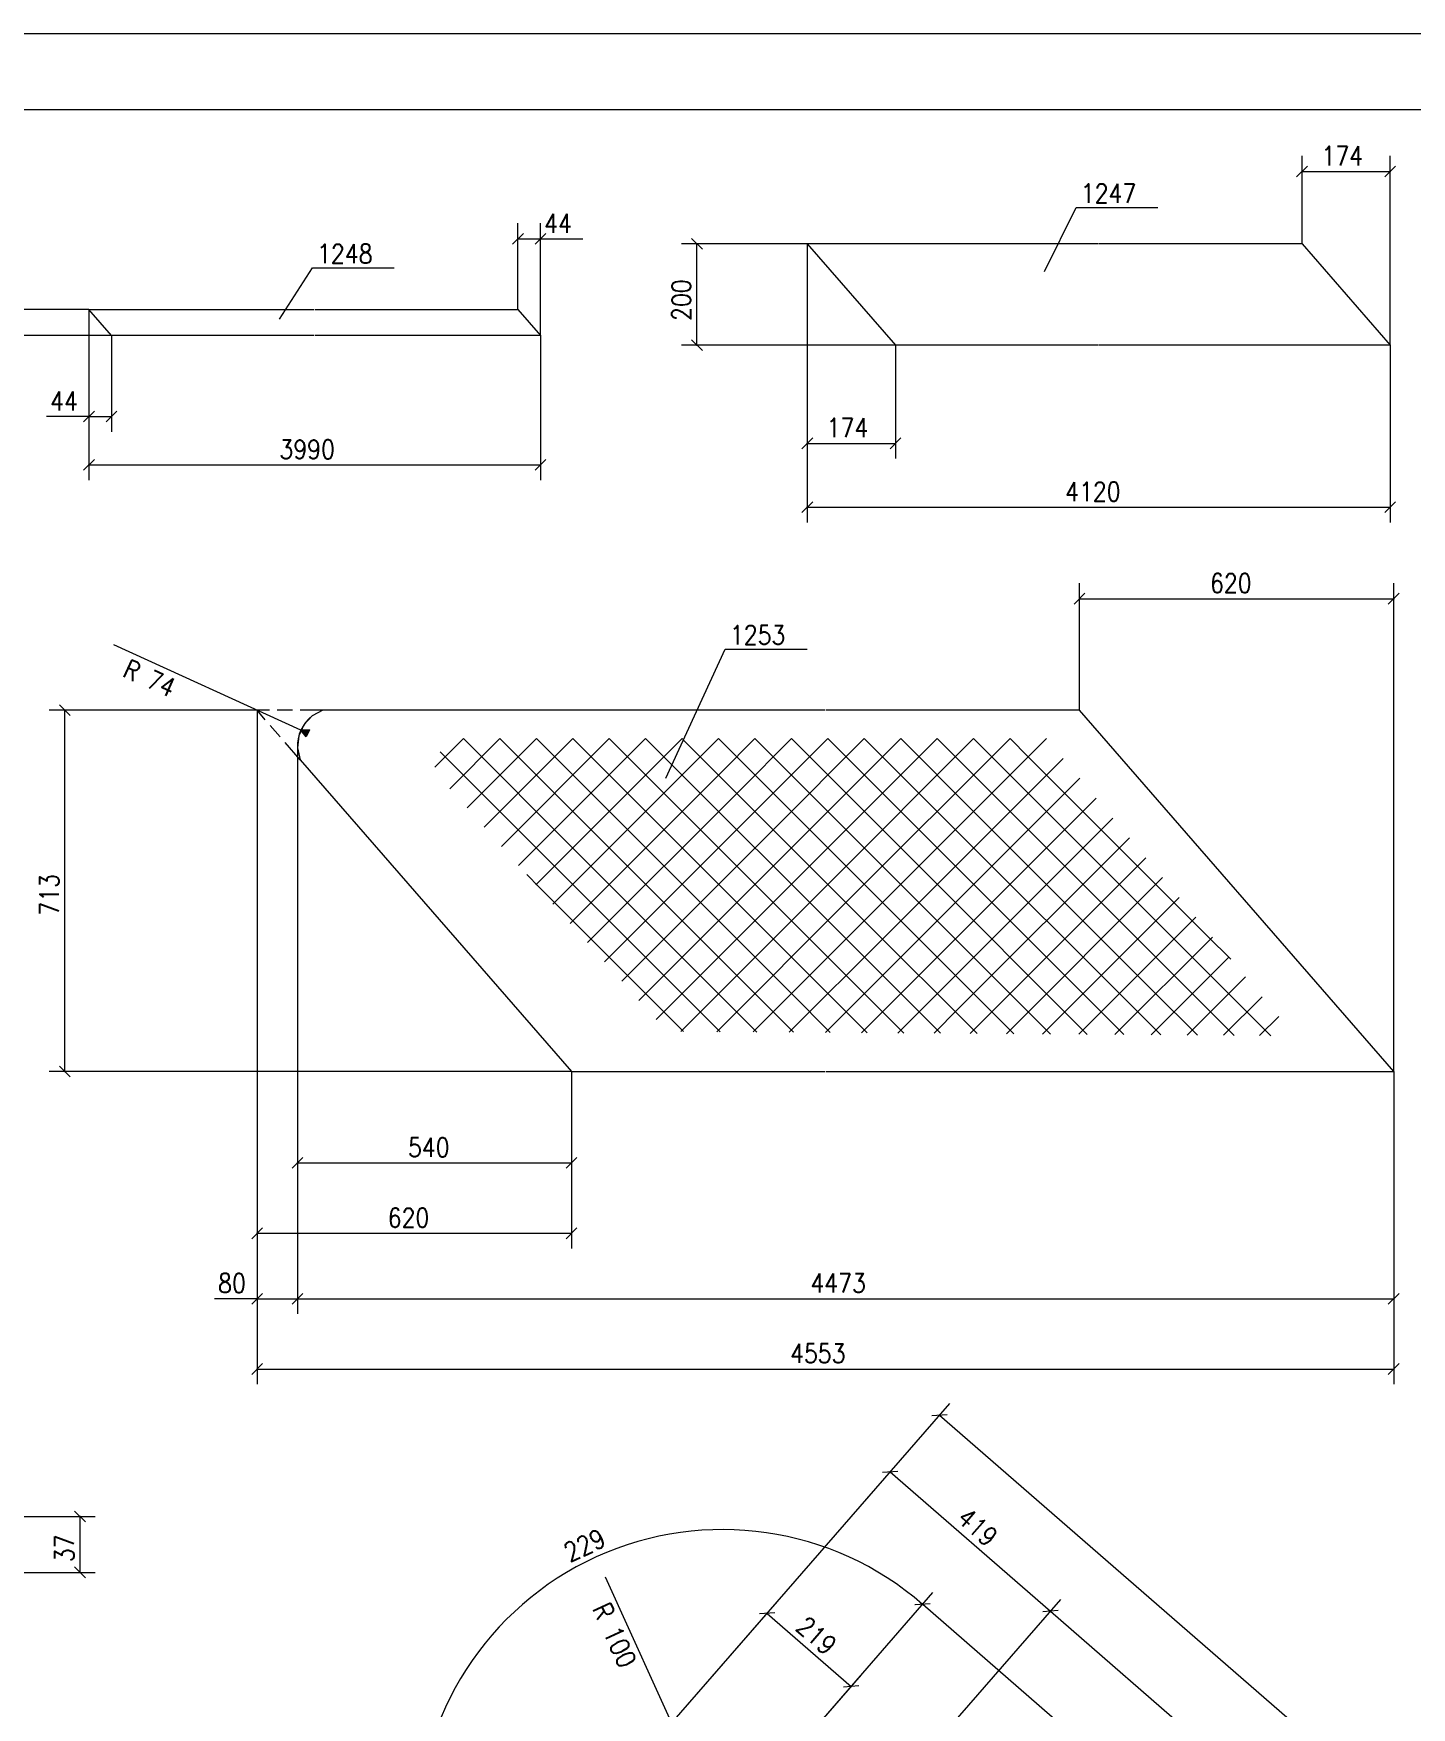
# Model space of a CAD drawing. Header units: millimetres. Extents: x 5 to 846, y 5 to 599.
# Drawn here: x 477.2 to 658.4, y 378.9 to 599 of the extents above; entities that cross this region are included whole.
import ezdxf

# ---------------------------------------------------------------- set-up
doc = ezdxf.new("R2010")
doc.units = ezdxf.units.MM
doc.linetypes.add('XKITLINE00', pattern=[0])
doc.linetypes.add('XKITLINE06', pattern=[7, 3, -1, 2, -1])
for name, color, linetype, lineweight in [('Cota', 4, 'Continuous', 0), ('Marca da peça', 2, 'Continuous', 0), ('Objeto gráfico', 3, 'Continuous', 0), ('Outro tipo de objeto', 7, 'Continuous', 0), ('Peça', 2, 'Continuous', 0)]:
    doc.layers.add(name, color=color, linetype=linetype, lineweight=lineweight)
doc.styles.add('ROMANS', font='ROMANS__.TTF')
doc.styles.add('SIMPLEX', font='SIMPLEX_.TTF')

# ---------------------------------------------------------------- blocks, each defined once
blk = doc.blocks.new('*A53')
at = {"layer": 'Peça', "color": 4, "linetype": 'XKITLINE00', "lineweight": 0}
for p, q in [((617.21, 571.37), (578.95, 571.37)), ((578.95, 571.37), (590.54, 558.03)), ((643.98, 571.37), (617.31, 571.37)), ((643.98, 571.37), (655.57, 558.03)), ((617.21, 558.03), (590.54, 558.03)), ((655.57, 558.03), (617.31, 558.03))]:
    blk.add_line(p, q, dxfattribs=at)
blk = doc.blocks.new('*A57')
at = {"layer": 'Peça', "color": 4, "linetype": 'XKITLINE00', "lineweight": 0}
for p, q in [((484.54, 562.71), (514.16, 562.71)), ((487.5, 559.31), (484.54, 562.71)), ((514.26, 562.71), (540.93, 562.71)), ((540.93, 562.71), (543.89, 559.31)), ((514.16, 559.31), (487.5, 559.31)), ((543.89, 559.31), (514.26, 559.31))]:
    blk.add_line(p, q, dxfattribs=at)
blk = doc.blocks.new('*A58')
at = {"layer": 'Peça', "color": 4, "linetype": 'XKITLINE00', "lineweight": 0}
for p, q in [((513.88, 509.3), (512.79, 508.13)), ((515.29, 510.05), (513.88, 509.3)), ((581.28, 510.05), (515.29, 510.05)), ((614.72, 510.05), (581.38, 510.05)), ((656.03, 462.54), (614.72, 510.05)), ((512.13, 506.67), (511.96, 505.08)), ((512.79, 508.13), (512.13, 506.67)), ((511.96, 505.08), (512.31, 503.52)), ((512.31, 503.52), (547.95, 462.54)), ((547.95, 462.54), (581.28, 462.54)), ((581.38, 462.54), (656.03, 462.54))]:
    blk.add_line(p, q, dxfattribs=at)
blk = doc.blocks.new('*A124')
at = {"layer": 'Objeto gráfico', "color": 2, "linetype": 'XKITLINE00', "lineweight": 0}
for p, q in [((530.01, 502.55), (533.77, 506.31)), ((531.97, 499.73), (538.56, 506.31)), ((548.51, 491.57), (533.77, 506.31)), ((534.23, 497.2), (543.35, 506.31)), ((536.49, 494.67), (548.14, 506.31)), ((550.91, 493.96), (538.56, 506.31)), ((538.75, 492.14), (552.93, 506.31)), ((541.01, 489.61), (557.71, 506.31)), ((543.27, 487.08), (562.5, 506.31)), ((553.3, 496.36), (543.35, 506.31)), ((555.7, 498.75), (548.14, 506.31)), ((558.09, 501.14), (552.93, 506.31)), ((560.49, 503.54), (557.71, 506.31)), ((562.88, 505.93), (562.5, 506.31)), ((565.28, 504.29), (567.29, 506.31)), ((588.85, 484.76), (567.29, 506.31)), ((567.67, 501.9), (572.08, 506.31)), ((570.07, 499.5), (576.87, 506.31)), ((591.24, 487.15), (572.08, 506.31)), ((572.46, 497.11), (581.66, 506.31)), ((574.86, 494.71), (586.45, 506.31)), ((593.64, 489.55), (576.87, 506.31)), ((577.25, 492.32), (591.24, 506.31)), ((579.64, 489.93), (596.03, 506.31)), ((596.03, 491.94), (581.66, 506.31)), ((582.04, 487.53), (600.82, 506.31)), ((584.43, 485.14), (605.61, 506.31)), ((598.43, 494.34), (586.45, 506.31)), ((586.83, 482.74), (610.4, 506.31)), ((600.82, 496.73), (591.24, 506.31)), ((603.21, 499.13), (596.03, 506.31)), ((605.61, 501.52), (600.82, 506.31)), ((608, 503.92), (605.61, 506.31)), ((610.4, 506.31), (610.4, 506.31)), ((610.4, 506.31), (610.4, 506.31)), ((610.4, 506.31), (610.4, 506.31)), ((546.12, 489.17), (530.71, 504.58)), ((545.53, 484.55), (565.28, 504.29)), ((586.45, 482.36), (562.88, 505.93)), ((547.79, 482.02), (567.67, 501.9)), ((584.06, 479.97), (560.49, 503.54)), ((589.22, 480.35), (612.58, 503.7)), ((631.57, 480.35), (608, 503.92)), ((581.66, 477.57), (558.09, 501.14)), ((591.62, 477.95), (614.76, 501.09)), ((629.18, 477.95), (605.61, 501.52)), ((550.05, 479.49), (570.07, 499.5)), ((579.27, 475.18), (555.7, 498.75)), ((594.01, 475.56), (616.94, 498.48)), ((626.78, 475.56), (603.21, 499.13)), ((552.31, 476.96), (572.46, 497.11)), ((576.87, 472.79), (553.3, 496.36)), ((596.41, 473.16), (619.12, 495.87)), ((624.39, 473.16), (600.82, 496.73)), ((574.48, 470.39), (550.91, 493.96)), ((554.57, 474.43), (574.86, 494.71)), ((622, 470.77), (598.43, 494.34)), ((598.8, 470.77), (621.3, 493.26)), ((572.08, 468), (548.51, 491.57)), ((556.83, 471.9), (577.25, 492.32)), ((619.6, 468.37), (596.03, 491.94)), ((567.51, 467.78), (546.12, 489.17)), ((559.09, 469.38), (579.64, 489.93)), ((615.75, 467.43), (593.64, 489.55)), ((601.2, 468.37), (623.47, 490.65)), ((543.72, 486.78), (542.07, 488.43)), ((562.69, 467.81), (543.72, 486.78)), ((562.32, 467.82), (582.04, 487.53)), ((610.93, 467.47), (591.24, 487.15)), ((605.12, 467.51), (625.65, 488.04)), ((567.08, 467.78), (584.43, 485.14)), ((606.1, 467.5), (588.85, 484.76)), ((609.88, 467.48), (627.83, 485.43)), ((571.84, 467.75), (586.83, 482.74)), ((601.28, 467.54), (586.45, 482.36)), ((614.64, 467.44), (630.01, 482.82)), ((576.59, 467.71), (589.22, 480.35)), ((596.45, 467.57), (584.06, 479.97)), ((619.39, 467.41), (632.19, 480.21)), ((634.62, 477.3), (631.57, 480.35)), ((581.35, 467.68), (591.62, 477.95)), ((591.63, 467.61), (581.66, 477.57)), ((624.15, 467.38), (634.37, 477.6)), ((639.87, 467.26), (629.18, 477.95)), ((586.1, 467.65), (594.01, 475.56)), ((635.04, 467.3), (626.78, 475.56)), ((586.81, 467.64), (579.27, 475.18)), ((590.86, 467.61), (596.41, 473.16)), ((630.22, 467.33), (624.39, 473.16)), ((628.9, 467.34), (636.55, 474.99)), ((581.98, 467.68), (576.87, 472.79)), ((633.66, 467.31), (638.73, 472.38)), ((577.16, 467.71), (574.48, 470.39)), ((595.61, 467.58), (598.8, 470.77)), ((625.4, 467.37), (622, 470.77)), ((638.41, 467.27), (640.91, 469.77)), ((572.33, 467.74), (572.08, 468)), ((600.37, 467.54), (601.2, 468.37)), ((620.57, 467.4), (619.6, 468.37))]:
    blk.add_line(p, q, dxfattribs=at)
blk = doc.blocks.new('*A125')
at = {"layer": 'Objeto gráfico', "color": 7, "linetype": 'XKITLINE06', "lineweight": 0}
blk.add_line((512.31, 503.52), (506.63, 510.05), dxfattribs=at)
blk = doc.blocks.new('*A126')
at = {"layer": 'Objeto gráfico', "color": 7, "linetype": 'XKITLINE06', "lineweight": 0}
blk.add_line((515.29, 510.05), (501.95, 510.05), dxfattribs=at)
blk = doc.blocks.new('*A303')
at = {"layer": 'Cota', "color": 7, "linetype": 'XKITLINE00', "lineweight": 0}
for p, q in [((578.95, 571.37), (578.95, 534.74)), ((655.57, 558.03), (655.57, 534.74)), ((579.66, 537.45), (578.24, 536.04)), ((656.28, 537.45), (654.86, 536.04)), ((578.95, 536.74), (655.57, 536.74))]:
    blk.add_line(p, q, dxfattribs=at)
at = {"layer": 'Cota', "color": 3}
for p in [(578.95, 536.74), (655.57, 536.74)]:
    blk.add_point(p, dxfattribs=at)
at = {"layer": 'Cota', "color": 3, "style": 'SIMPLEX', "width": 0.85}
blk.add_text('4120', height=2.5, dxfattribs=at).set_placement((612.85, 537.54))
blk = doc.blocks.new('*A304')
at = {"layer": 'Cota', "color": 7, "linetype": 'XKITLINE00', "lineweight": 0}
for p, q in [((644.68, 581.57), (643.27, 580.16)), ((643.98, 571.37), (643.98, 582.92)), ((656.28, 581.57), (654.86, 580.16)), ((655.57, 558.03), (655.57, 582.92)), ((643.98, 580.87), (655.57, 580.87))]:
    blk.add_line(p, q, dxfattribs=at)
at = {"layer": 'Cota', "color": 3}
for p in [(643.98, 580.87), (655.57, 580.87)]:
    blk.add_point(p, dxfattribs=at)
at = {"layer": 'Cota', "color": 3, "style": 'SIMPLEX', "width": 0.85}
blk.add_text('174', height=2.5, dxfattribs=at).set_placement((646.53, 581.67))
blk = doc.blocks.new('*A305')
at = {"layer": 'Cota', "color": 7, "linetype": 'XKITLINE00', "lineweight": 0}
for p, q in [((578.95, 571.37), (578.95, 543.12)), ((590.54, 558.03), (590.54, 543.12)), ((579.66, 545.83), (578.24, 544.42)), ((591.25, 545.83), (589.84, 544.42)), ((578.95, 545.12), (590.54, 545.12))]:
    blk.add_line(p, q, dxfattribs=at)
at = {"layer": 'Cota', "color": 3}
for p in [(578.95, 545.12), (590.54, 545.12)]:
    blk.add_point(p, dxfattribs=at)
at = {"layer": 'Cota', "color": 3, "style": 'SIMPLEX', "width": 0.85}
blk.add_text('174', height=2.5, dxfattribs=at).set_placement((581.5, 545.92))
blk = doc.blocks.new('*A306')
at = {"layer": 'Cota', "color": 7, "linetype": 'XKITLINE00', "lineweight": 0}
for p, q in [((578.95, 571.37), (562.4, 571.37)), ((563.75, 572.07), (565.16, 570.66)), ((564.45, 558.03), (564.45, 571.37)), ((590.54, 558.03), (562.4, 558.03)), ((563.75, 558.74), (565.16, 557.33))]:
    blk.add_line(p, q, dxfattribs=at)
at = {"layer": 'Cota', "color": 3}
for p in [(564.45, 571.37), (564.45, 558.03)]:
    blk.add_point(p, dxfattribs=at)
at = {"layer": 'Cota', "color": 3, "style": 'SIMPLEX', "width": 0.85}
blk.add_text('200', height=2.5, rotation=90.0002, dxfattribs=at).set_placement((563.65, 561.22))
blk = doc.blocks.new('*A307')
at = {"layer": 'Marca da peça', "color": 7, "linetype": 'XKITLINE00', "lineweight": 0}
for p, q in [((610.13, 567.73), (614.3, 576.13)), ((614.3, 576.13), (625.04, 576.13))]:
    blk.add_line(p, q, dxfattribs=at)
at = {"layer": 'Marca da peça', "color": 4, "style": 'ROMANS', "width": 0.85}
blk.add_text('1247', height=2.5, dxfattribs=at).set_placement((614.9, 576.73))
blk = doc.blocks.new('*A322')
at = {"layer": 'Cota', "color": 7, "linetype": 'XKITLINE00', "lineweight": 0}
for p, q in [((450.18, 404.04), (485.37, 404.04)), ((482.66, 404.75), (484.08, 403.34)), ((483.37, 396.71), (483.37, 404.04)), ((456.45, 396.71), (485.37, 396.71)), ((482.66, 397.42), (484.08, 396))]:
    blk.add_line(p, q, dxfattribs=at)
at = {"layer": 'Cota', "color": 3}
for p in [(483.37, 404.04), (483.37, 396.71)]:
    blk.add_point(p, dxfattribs=at)
at = {"layer": 'Cota', "color": 3, "style": 'SIMPLEX', "width": 0.85}
blk.add_text('37', height=2.5, rotation=90.0002, dxfattribs=at).set_placement((482.57, 398.06))
blk = doc.blocks.new('*A328')
at = {"layer": 'Cota', "color": 7, "linetype": 'XKITLINE00', "lineweight": 0}
for p, q in [((474.52, 562.71), (474.52, 568.29)), ((474.52, 562.71), (474.52, 568.29)), ((473.82, 563.42), (475.23, 562)), ((484.54, 562.71), (472.47, 562.71)), ((474.52, 559.31), (474.52, 562.71)), ((487.5, 559.31), (472.47, 559.31)), ((473.82, 560.02), (475.23, 558.6))]:
    blk.add_line(p, q, dxfattribs=at)
at = {"layer": 'Cota', "color": 3}
for p in [(474.52, 562.71), (474.52, 559.31)]:
    blk.add_point(p, dxfattribs=at)
at = {"layer": 'Cota', "color": 3, "style": 'SIMPLEX', "width": 0.85}
blk.add_text('51', height=2.5, rotation=90.0002, dxfattribs=at).set_placement((473.72, 563.41))
blk = doc.blocks.new('*A329')
at = {"layer": 'Cota', "color": 7, "linetype": 'XKITLINE00', "lineweight": 0}
for p, q in [((484.54, 562.71), (484.54, 546.66)), ((487.5, 559.31), (487.5, 546.66)), ((484.54, 548.66), (478.96, 548.66)), ((484.54, 548.66), (478.96, 548.66)), ((485.25, 549.37), (483.83, 547.95)), ((484.54, 548.66), (487.5, 548.66)), ((488.21, 549.37), (486.79, 547.95))]:
    blk.add_line(p, q, dxfattribs=at)
at = {"layer": 'Cota', "color": 3}
for p in [(484.54, 548.66), (487.5, 548.66)]:
    blk.add_point(p, dxfattribs=at)
at = {"layer": 'Cota', "color": 3, "style": 'SIMPLEX', "width": 0.85}
blk.add_text('44', height=2.5, dxfattribs=at).set_placement((479.43, 549.46))
blk = doc.blocks.new('*A330')
at = {"layer": 'Cota', "color": 7, "linetype": 'XKITLINE00', "lineweight": 0}
for p, q in [((484.54, 562.71), (484.54, 552.46)), ((543.89, 559.31), (543.89, 540.29)), ((484.54, 548.96), (484.54, 540.29)), ((485.25, 543), (483.83, 541.59)), ((484.54, 542.29), (543.89, 542.29)), ((544.6, 543), (543.18, 541.59))]:
    blk.add_line(p, q, dxfattribs=at)
at = {"layer": 'Cota', "color": 3}
for p in [(484.54, 542.29), (543.89, 542.29)]:
    blk.add_point(p, dxfattribs=at)
at = {"layer": 'Cota', "color": 3, "style": 'SIMPLEX', "width": 0.85}
blk.add_text('3990', height=2.5, dxfattribs=at).set_placement((509.57, 543.09))
blk = doc.blocks.new('*A331')
at = {"layer": 'Cota', "color": 7, "linetype": 'XKITLINE00', "lineweight": 0}
for p, q in [((541.64, 572.7), (540.22, 571.29)), ((540.93, 562.71), (540.93, 574.05)), ((544.6, 572.7), (543.18, 571.29)), ((543.89, 559.31), (543.89, 574.05)), ((540.93, 572), (543.89, 572)), ((543.89, 572), (549.47, 572)), ((543.89, 572), (549.47, 572))]:
    blk.add_line(p, q, dxfattribs=at)
at = {"layer": 'Cota', "color": 3}
for p in [(540.93, 572), (543.89, 572)]:
    blk.add_point(p, dxfattribs=at)
at = {"layer": 'Cota', "color": 3, "style": 'SIMPLEX', "width": 0.85}
blk.add_text('44', height=2.5, dxfattribs=at).set_placement((544.36, 572.8))
blk = doc.blocks.new('*A332')
at = {"layer": 'Marca da peça', "color": 7, "linetype": 'XKITLINE00', "lineweight": 0}
for p, q in [((509.58, 561.45), (513.92, 568.2)), ((513.92, 568.2), (524.66, 568.2))]:
    blk.add_line(p, q, dxfattribs=at)
at = {"layer": 'Marca da peça', "color": 4, "style": 'ROMANS', "width": 0.85}
blk.add_text('1248', height=2.5, dxfattribs=at).set_placement((514.52, 568.8))
blk = doc.blocks.new('*A333')
at = {"layer": 'Cota'}
blk.add_hatch(color=7, dxfattribs=at).paths.add_polyline_path([(513.1, 506.56), (512.4, 507.43), (513.51, 507.46)], flags=17)
at = {"layer": 'Cota', "color": 7, "linetype": 'XKITLINE00', "lineweight": 0}
for p, q in [((512.4, 507.43), (487.82, 518.63)), ((513.51, 507.46), (512.4, 507.43)), ((513.1, 506.56), (512.4, 507.43)), ((513.51, 507.46), (513.1, 506.56))]:
    blk.add_line(p, q, dxfattribs=at)
blk.add_arc((516.9, 505.38), 4.95, 127.6175, 183.3821, dxfattribs=at)
at = {"layer": 'Cota', "color": 3, "style": 'SIMPLEX', "width": 0.85}
blk.add_text('R 74', height=2.5, rotation=-24.4997, dxfattribs=at).set_placement((488.79, 514.56))
blk = doc.blocks.new('*A334')
at = {"layer": 'Cota', "color": 7, "linetype": 'XKITLINE00', "lineweight": 0}
for p, q in [((506.63, 510.05), (506.63, 436.48)), ((656.03, 462.54), (656.03, 421.44)), ((506.63, 432.98), (506.63, 421.44)), ((507.34, 424.15), (505.93, 422.74)), ((506.63, 423.44), (656.03, 423.44)), ((656.74, 424.15), (655.32, 422.74))]:
    blk.add_line(p, q, dxfattribs=at)
at = {"layer": 'Cota', "color": 3}
for p in [(506.63, 423.44), (656.03, 423.44)]:
    blk.add_point(p, dxfattribs=at)
at = {"layer": 'Cota', "color": 3, "style": 'SIMPLEX', "width": 0.85}
blk.add_text('4553', height=2.5, dxfattribs=at).set_placement((576.69, 424.24))
blk = doc.blocks.new('*A335')
at = {"layer": 'Cota', "color": 7, "linetype": 'XKITLINE00', "lineweight": 0}
for p, q in [((511.96, 505.08), (511.96, 430.68)), ((656.03, 462.54), (656.03, 430.68)), ((512.67, 433.38), (511.25, 431.97)), ((511.96, 432.68), (656.03, 432.68)), ((656.74, 433.38), (655.32, 431.97))]:
    blk.add_line(p, q, dxfattribs=at)
at = {"layer": 'Cota', "color": 3}
for p in [(511.96, 432.68), (656.03, 432.68)]:
    blk.add_point(p, dxfattribs=at)
at = {"layer": 'Cota', "color": 3, "style": 'SIMPLEX', "width": 0.85}
blk.add_text('4473', height=2.5, dxfattribs=at).set_placement((579.36, 433.48))
blk = doc.blocks.new('*A336')
at = {"layer": 'Cota', "color": 7, "linetype": 'XKITLINE00', "lineweight": 0}
for p, q in [((506.63, 510.05), (506.63, 430.68)), ((511.96, 505.08), (511.96, 430.68)), ((506.63, 432.68), (501.05, 432.68)), ((506.63, 432.68), (501.05, 432.68)), ((507.34, 433.38), (505.93, 431.97)), ((506.63, 432.68), (511.96, 432.68)), ((512.67, 433.38), (511.25, 431.97))]:
    blk.add_line(p, q, dxfattribs=at)
at = {"layer": 'Cota', "color": 3}
for p in [(506.63, 432.68), (511.96, 432.68)]:
    blk.add_point(p, dxfattribs=at)
at = {"layer": 'Cota', "color": 3, "style": 'SIMPLEX', "width": 0.85}
blk.add_text('80', height=2.5, dxfattribs=at).set_placement((501.52, 433.48))
blk = doc.blocks.new('*A337')
at = {"layer": 'Cota', "color": 7, "linetype": 'XKITLINE00', "lineweight": 0}
for p, q in [((511.96, 505.08), (511.96, 448.53)), ((547.95, 462.54), (547.95, 448.53)), ((512.67, 451.24), (511.25, 449.83)), ((548.66, 451.24), (547.24, 449.83)), ((511.96, 450.53), (547.95, 450.53))]:
    blk.add_line(p, q, dxfattribs=at)
at = {"layer": 'Cota', "color": 3}
for p in [(511.96, 450.53), (547.95, 450.53)]:
    blk.add_point(p, dxfattribs=at)
at = {"layer": 'Cota', "color": 3, "style": 'SIMPLEX', "width": 0.85}
blk.add_text('540', height=2.5, dxfattribs=at).set_placement((526.47, 451.33))
blk = doc.blocks.new('*A338')
at = {"layer": 'Cota', "color": 7, "linetype": 'XKITLINE00', "lineweight": 0}
for p, q in [((506.63, 510.05), (506.63, 439.28)), ((547.95, 462.54), (547.95, 439.28)), ((507.34, 441.98), (505.93, 440.57)), ((506.63, 441.28), (547.95, 441.28)), ((548.66, 441.98), (547.24, 440.57))]:
    blk.add_line(p, q, dxfattribs=at)
at = {"layer": 'Cota', "color": 3}
for p in [(506.63, 441.28), (547.95, 441.28)]:
    blk.add_point(p, dxfattribs=at)
at = {"layer": 'Cota', "color": 3, "style": 'SIMPLEX', "width": 0.85}
blk.add_text('620', height=2.5, dxfattribs=at).set_placement((523.81, 442.08))
blk = doc.blocks.new('*A339')
at = {"layer": 'Cota', "color": 7, "linetype": 'XKITLINE00', "lineweight": 0}
for p, q in [((480.67, 510.76), (482.09, 509.35)), ((497.47, 510.05), (479.33, 510.05)), ((481.38, 462.54), (481.38, 510.05)), ((497.48, 510.05), (497.47, 510.05)), ((506.63, 510.05), (497.48, 510.05)), ((547.95, 462.54), (479.33, 462.54)), ((480.67, 463.25), (482.09, 461.83))]:
    blk.add_line(p, q, dxfattribs=at)
at = {"layer": 'Cota', "color": 3}
for p in [(481.38, 510.05), (481.38, 462.54)]:
    blk.add_point(p, dxfattribs=at)
at = {"layer": 'Cota', "color": 3, "style": 'SIMPLEX', "width": 0.85}
blk.add_text('713', height=2.5, rotation=90.0002, dxfattribs=at).set_placement((480.58, 483.05))
blk = doc.blocks.new('*A340')
at = {"layer": 'Cota', "color": 7, "linetype": 'XKITLINE00', "lineweight": 0}
for p, q in [((614.72, 510.05), (614.72, 526.75)), ((656.03, 462.54), (656.03, 526.75)), ((615.42, 525.41), (614.01, 524)), ((614.72, 524.7), (656.03, 524.7)), ((656.74, 525.41), (655.32, 524))]:
    blk.add_line(p, q, dxfattribs=at)
at = {"layer": 'Cota', "color": 3}
for p in [(614.72, 524.7), (656.03, 524.7)]:
    blk.add_point(p, dxfattribs=at)
at = {"layer": 'Cota', "color": 3, "style": 'SIMPLEX', "width": 0.85}
blk.add_text('620', height=2.5, dxfattribs=at).set_placement((631.89, 525.5))
blk = doc.blocks.new('*A341')
at = {"layer": 'Marca da peça', "color": 7, "linetype": 'XKITLINE00', "lineweight": 0}
for p, q in [((560.34, 501.1), (568.18, 518.09)), ((568.18, 518.09), (578.92, 518.09))]:
    blk.add_line(p, q, dxfattribs=at)
at = {"layer": 'Marca da peça', "color": 4, "style": 'ROMANS', "width": 0.85}
blk.add_text('1253', height=2.5, dxfattribs=at).set_placement((568.78, 518.69))
blk = doc.blocks.new('*A392')
at = {"layer": 'Cota', "color": 7, "linetype": 'XKITLINE00', "lineweight": 0}
for p, q in [((561.15, 376.91), (597.68, 418.92)), ((597.34, 417.44), (595.34, 417.3)), ((596.34, 417.37), (798.07, 241.95)), ((762.89, 201.48), (799.42, 243.5)), ((799.07, 242.02), (797.08, 241.88))]:
    blk.add_line(p, q, dxfattribs=at)
at = {"layer": 'Cota', "color": 3}
for p in [(596.34, 417.37), (798.07, 241.95)]:
    blk.add_point(p, dxfattribs=at)
at = {"layer": 'Cota', "color": 3, "style": 'SIMPLEX', "width": 0.85}
blk.add_text('4010', height=2.5, rotation=-41.0066, dxfattribs=at).set_placement((694.4, 333.16))
blk = doc.blocks.new('*A398')
at = {"layer": 'Cota', "color": 7, "linetype": 'XKITLINE00', "lineweight": 0}
for p, q in [((572.19, 367.31), (595.47, 394.07)), ((595.12, 392.59), (593.12, 392.45)), ((594.12, 392.52), (782.52, 228.69)), ((774.42, 219.38), (783.87, 230.24)), ((783.52, 228.76), (781.52, 228.62)), ((760.59, 203.48), (772.12, 216.73))]:
    blk.add_line(p, q, dxfattribs=at)
at = {"layer": 'Cota', "color": 3}
for p in [(594.12, 392.52), (782.52, 228.69)]:
    blk.add_point(p, dxfattribs=at)
at = {"layer": 'Cota', "color": 3, "style": 'SIMPLEX', "width": 0.85}
blk.add_text('3745', height=2.5, rotation=-41.0066, dxfattribs=at).set_placement((685.34, 314.26))
blk = doc.blocks.new('*A437')
at = {"layer": 'Cota', "color": 7, "linetype": 'XKITLINE00', "lineweight": 0}
for p, q in [((581.15, 357.38), (612.26, 393.16)), ((611.91, 391.68), (609.92, 391.54)), ((610.92, 391.61), (664.38, 345.12)), ((634.62, 310.89), (665.73, 346.67)), ((665.38, 345.19), (663.39, 345.05))]:
    blk.add_line(p, q, dxfattribs=at)
at = {"layer": 'Cota', "color": 3}
for p in [(610.92, 391.61), (664.38, 345.12)]:
    blk.add_point(p, dxfattribs=at)
at = {"layer": 'Cota', "color": 3, "style": 'SIMPLEX', "width": 0.85}
blk.add_text('1063', height=2.5, rotation=-41.0066, dxfattribs=at).set_placement((634.85, 371.86))
blk = doc.blocks.new('*A438')
at = {"layer": 'Cota', "color": 7, "linetype": 'XKITLINE00', "lineweight": 0}
for p, q in [((561.15, 376.91), (591.21, 411.47)), ((590.86, 409.99), (588.86, 409.85)), ((589.86, 409.92), (610.92, 391.61)), ((581.15, 357.38), (612.26, 393.16)), ((611.91, 391.68), (609.92, 391.54))]:
    blk.add_line(p, q, dxfattribs=at)
at = {"layer": 'Cota', "color": 3}
for p in [(589.86, 409.92), (610.92, 391.61)]:
    blk.add_point(p, dxfattribs=at)
at = {"layer": 'Cota', "color": 3, "style": 'SIMPLEX', "width": 0.85}
blk.add_text('419', height=2.5, rotation=-41.0066, dxfattribs=at).set_placement((598.46, 403.5))
blk = doc.blocks.new('*A442')
at = {"layer": 'Cota'}
blk.add_hatch(color=7, dxfattribs=at).paths.add_polyline_path([(565.02, 367.23), (565.05, 368.34), (565.92, 367.64)], flags=17)
at = {"layer": 'Cota', "color": 7, "linetype": 'XKITLINE00', "lineweight": 0}
for p, q in [((565.05, 368.34), (552.41, 396.09)), ((565.02, 367.23), (565.05, 368.34)), ((565.92, 367.64), (565.02, 367.23)), ((565.92, 367.64), (565.05, 368.34))]:
    blk.add_line(p, q, dxfattribs=at)
blk.add_arc((567.82, 362.27), 6.67, 48.9907, 179.9999, dxfattribs=at)
at = {"layer": 'Cota', "color": 3, "style": 'SIMPLEX', "width": 0.85}
blk.add_text('R 100', height=2.5, rotation=-65.5063, dxfattribs=at).set_placement((550.66, 391.96))
blk = doc.blocks.new('*A461')
at = {"layer": 'Cota', "color": 7, "linetype": 'XKITLINE00', "lineweight": 0}
for p, q in [((572.19, 367.31), (595.46, 394.06)), ((595.11, 392.58), (593.11, 392.44)), ((533.79, 362.27), (525.7, 362.27)), ((527.04, 362.98), (528.46, 361.57)), ((561.15, 362.27), (537.29, 362.27))]:
    blk.add_line(p, q, dxfattribs=at)
blk.add_arc((567.82, 362.27), 40.07, 48.9908, 180, dxfattribs=at)
at = {"layer": 'Cota', "color": 7}
for p in [(594.11, 392.51), (527.75, 362.27)]:
    blk.add_point(p, dxfattribs=at)
at = {"layer": 'Cota', "color": 3, "style": 'SIMPLEX', "width": 0.85}
blk.add_text('229', height=2.5, rotation=24.4939, dxfattribs=at).set_placement((547.71, 398.02))
blk = doc.blocks.new('*A468')
at = {"layer": 'Cota', "color": 7, "linetype": 'XKITLINE00', "lineweight": 0}
for p, q in [((561.15, 376.91), (575.02, 392.86)), ((574.67, 391.38), (572.68, 391.24)), ((573.68, 391.31), (584.72, 381.71)), ((572.19, 367.31), (586.06, 383.25)), ((585.71, 381.78), (583.72, 381.64))]:
    blk.add_line(p, q, dxfattribs=at)
at = {"layer": 'Cota', "color": 3}
for p in [(573.68, 391.31), (584.72, 381.71)]:
    blk.add_point(p, dxfattribs=at)
at = {"layer": 'Cota', "color": 3, "style": 'SIMPLEX', "width": 0.85}
blk.add_text('219', height=2.5, rotation=-41.0066, dxfattribs=at).set_placement((577.27, 389.24))

msp = doc.modelspace()

# ---------------------------------------------------------------- linework, layer by layer
at = {"layer": 'Outro tipo de objeto', "color": 7, "linetype": 'XKITLINE00', "lineweight": 0}
msp.add_line((5, 599), (846, 599), dxfattribs=at)
at = {"layer": 'Outro tipo de objeto', "color": 6, "linetype": 'XKITLINE00', "lineweight": 0}
msp.add_line((30, 589), (836, 589), dxfattribs=at)

# ---------------------------------------------------------------- block references
at = {"lineweight": 0}
for name in ['*A304', '*A307', '*A331', '*A332', '*A306', '*A303', '*A305', '*A53', '*A328', '*A329', '*A330', '*A57', '*A340', '*A341', '*A333', '*A339', '*A336', '*A126', '*A334', '*A338', '*A125', '*A58', '*A124', '*A335', '*A337', '*A392', '*A438', '*A461', '*A322', '*A442', '*A398', '*A468', '*A437']:
    msp.add_blockref(name, (0, 0), dxfattribs=at)

doc.saveas('drawing.dxf')
